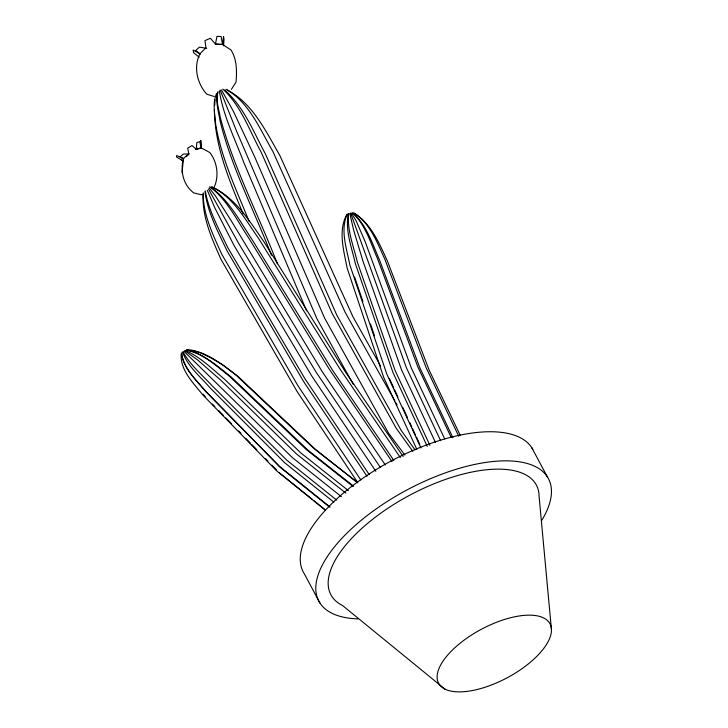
<?xml version="1.0" encoding="UTF-8"?>
<svg xmlns="http://www.w3.org/2000/svg" width="728" height="728" viewBox="0 0 728 728"><rect width="100%" height="100%" fill="white"/><g stroke="black" fill="none" stroke-linecap="round" stroke-linejoin="round"><path stroke-width="1.09" d="M214.414 109.773C214.733 146.273 229.402 180.699 243.143 213.905M214.687 105.378L215.024 99.882M223.56 45.828L224.024 39.23L223.532 36.5L222.495 44.463L230.967 49.968C237.037 59.441 236.928 71.262 236.036 82.082L231.358 89.444M203.085 194.267L200.864 194.704L193.639 192.856C183.019 184.639 180.226 171.135 183.383 158.567L188.761 153.663L187.715 148.148L192.037 145.564L196.151 149.24L201.228 147.884L209.801 152.534C217.09 161.798 219.21 175.639 214.414 186.596M182.1 172.763L183.165 161.079L180.944 159.15M181.445 355.846L181.663 353.872M181.718 352.789C182.519 368.241 196.405 379.779 205.524 391.118L279.306 466.193L330.13 507.098M215.388 44.326L216.962 36.4L221.121 36.482L222.495 44.463L216.407 44.344M181.236 353.571C179.67 369.942 193.648 383.338 203.048 395.177L276.531 470.752L325.543 510.337M217.854 92.429C215.261 101.711 218.582 111.448 220.002 120.666C231.459 167.467 254.199 210.438 271.398 255.209M348.694 213.495C346.865 229.902 353.571 246.182 357.302 261.944L395.086 370.479L429.957 445.445M217.936 91.601C215.442 100.127 218.982 109.136 220.311 117.599C233.797 168.277 258.649 214.988 277.341 263.8M222.495 44.463L215.297 43.889L210.419 38.32L204.959 40.577L205.96 47.757L199.945 53.781C193.202 67.012 197.142 83.402 206.752 94.185L214.241 96.524M348.321 213.832C344.954 230.467 351.77 247.538 355.373 263.654L392.92 372.39L427.254 446.382M216.68 93.32C212.285 102.885 214.796 113.905 215.643 123.96C221.157 158.067 236.272 189.462 249.021 221.267M346.564 216.016L347.465 214.341M347.256 214.096C339.958 230.03 346.737 248.785 349.886 265.038L386.75 373.946L420.948 447.975M346.728 214.678C337.883 230.922 343.862 250.996 347.138 268.041L383.665 377.322L416.844 449.367M195.787 149.167L196.924 147.666M186.168 156.702L188.561 154.636M201.228 147.884L196.251 149.577L196.787 142.624L199.69 141.632L201.228 147.884L200.773 140.431L200.928 148.275M189.353 153.945L183.356 154.045L180.098 156.866L183.784 158.777M187.56 349.649C206.07 351.333 221.503 363.991 235.763 374.865L313.277 447.929L357.703 482.864M186.341 349.913C203.121 353.344 216.353 366.029 229.466 376.249L306.206 449.476L353.162 486.541M186.65 350.031C203.858 353.644 217.581 366.339 231.049 376.876L307.98 450.195L353.198 485.867M206.752 48.33L199.399 47.129L195.723 50.541L200.464 54.172M191.864 350.286L199.427 352.579M185.385 350.486C200.337 356.902 212.139 368.95 224.524 379.197L300.655 452.798L348.384 490.617M225.98 89.271C249.103 102.184 260.087 129.429 272.836 151.415L345.199 312.439L394.876 400.991M211.548 186.668C233.197 196.888 245.536 219.901 258.795 238.748L339.539 368.341L400.373 457.639M227.3 90.063C252.698 103.24 266.002 131.531 279.734 155.292L352.953 316.798L380.635 366.038M212.54 187.251C235.681 198.025 249.813 221.53 263.918 241.741L345.29 371.708L403.139 456.511M183.383 158.567L176.658 155.519L176.531 156.993L183.165 161.079M200.509 352.907L210.165 357.421L223.077 365.019L237.965 376.412L315.752 449.667L357.548 482.528M184.666 350.678L197.861 360.123L220.775 380.189L296.442 453.908L345.855 493.156M211.293 187.478C229.429 200.864 240.331 221.876 252.552 240.358L332.523 370.152L393.83 460.433M354.017 212.986C370.097 223.196 377.25 242.706 384.875 259.295L426.053 367.504L458.74 436.236M209.719 186.705C227.382 199.809 237.301 220.984 249.304 238.921L328.874 368.541L392.01 461.598M199.945 53.781L193.12 50.023L193.612 52.744L199.19 57.175M224.543 89.963C243.862 106.588 253.481 131.923 265.401 153.89L336.846 315.224L401.201 430.412L415.024 449.886M354.536 213.395C371.389 224.06 379.579 243.962 387.542 261.407L429.056 369.879L460.342 435.59M222.759 89.08C241.105 105.587 249.467 130.803 261.115 152.07L332.032 313.176L396.26 428.31L412.812 451.351M353.808 213.304L355.719 214.505M352.962 213.067C366.603 225.025 372.308 243.552 379.397 259.705L419.901 367.968L452.943 437.746M352.598 212.858C365.474 224.834 370.652 242.915 377.504 258.631L417.781 366.757L451.251 437.528M341.441 496.705L292.119 457.384L183.92 351.269M336.691 500.1L286.595 460.023L212.012 385.631C202.011 374.774 189.981 364.892 182.974 351.724M333.834 502.156L284.657 462.735L210.283 388.042C200.5 376.849 187.733 366.521 182.637 352.197M329.365 506.925L280.28 467.403L206.388 392.201C196.66 381.19 185.613 369.942 181.7 355.373M279.006 472.49L312.303 499.381M314.05 500.791L325.443 509.991M444.908 689.097L342.542 605.523A116.462 50.687 -28.1 0 1 405.824 497.333A116.462 50.687 -28.1 0 1 539.093 496.314L551.469 629.884A63.145 27.482 -28.1 0 1 465.938 691.509A63.145 27.482 -28.1 0 1 465.447 639.157A63.145 27.482 -28.1 0 1 551.469 629.884M209.154 187.833L215.142 195.486L230.994 220.375L322.349 371.853L385.321 464.992M212.394 404.058L214.769 406.506M218.737 410.574L223.496 415.461M225.871 417.908L231.422 423.614M238.566 430.94L240.941 433.387M245.7 438.274L250.459 443.161M252.043 444.79L256.802 449.676M265.529 458.64L267.904 461.088M271.872 465.156L276.631 470.042M203.112 394.194L205.26 396.724M351.497 213.095L356.065 220.63L365.256 241.924L411.365 368.113L444.699 438.92M221.467 89.908L233.388 111.329L254.463 156.356L324.551 318L388.597 433.251L404.914 455.082M380.253 467.285L316.161 372.254L237.983 242.224L208.499 189.071M375.857 471.316L311.866 376.176L234.17 245.727L214.842 207.889L207.271 190.199M369.242 474.611L304.795 378.478L227.873 247.775C219.073 229.429 208.818 211.12 205.241 190.854M367.049 476.303L303.894 381.973L227.072 250.878C218.109 231.959 207.817 212.876 204.987 191.855M360.851 479.98L297.834 385.558L221.676 254.072C213.022 234.734 202.885 214.587 203.249 192.884M357.612 482.382L297.142 391.591L221.057 259.441C211.948 239.03 202.166 217.463 203.048 194.613M395.977 402.957L397.079 404.923M353.28 384.402L316.962 318.809L236.345 130.594L220.165 90.054M531.749 447.638L547.292 476.749M319.956 603.066L304.413 573.955A130.112 56.629 -28.1 0 1 389.134 462.071A130.112 56.629 -28.1 0 1 532.823 449.449M440.622 440.704L406.442 367.849L350.641 213.049M435.553 442.633L401.492 369.742L363.008 261.288L353.608 230.002L349.795 213.368M389.371 378.46L393.648 387.715M394.603 389.771L397.925 396.978M402.684 407.261L407.434 417.544M409.809 422.686L411.711 426.799M412.667 428.856L415.515 435.035M416.462 437.091L419.792 444.289M306.606 310.756L243.616 162.035C234.907 138.72 223.196 115.77 219.374 91.009M354.572 276.995L362.917 301.592M370.534 324.051L374.529 335.808M357.939 618.909A130.112 56.629 -28.1 0 1 336.4 544.499A130.112 56.629 -28.1 0 1 490.481 461.789A130.112 56.629 -28.1 0 1 541.85 520.192"/></g></svg>
